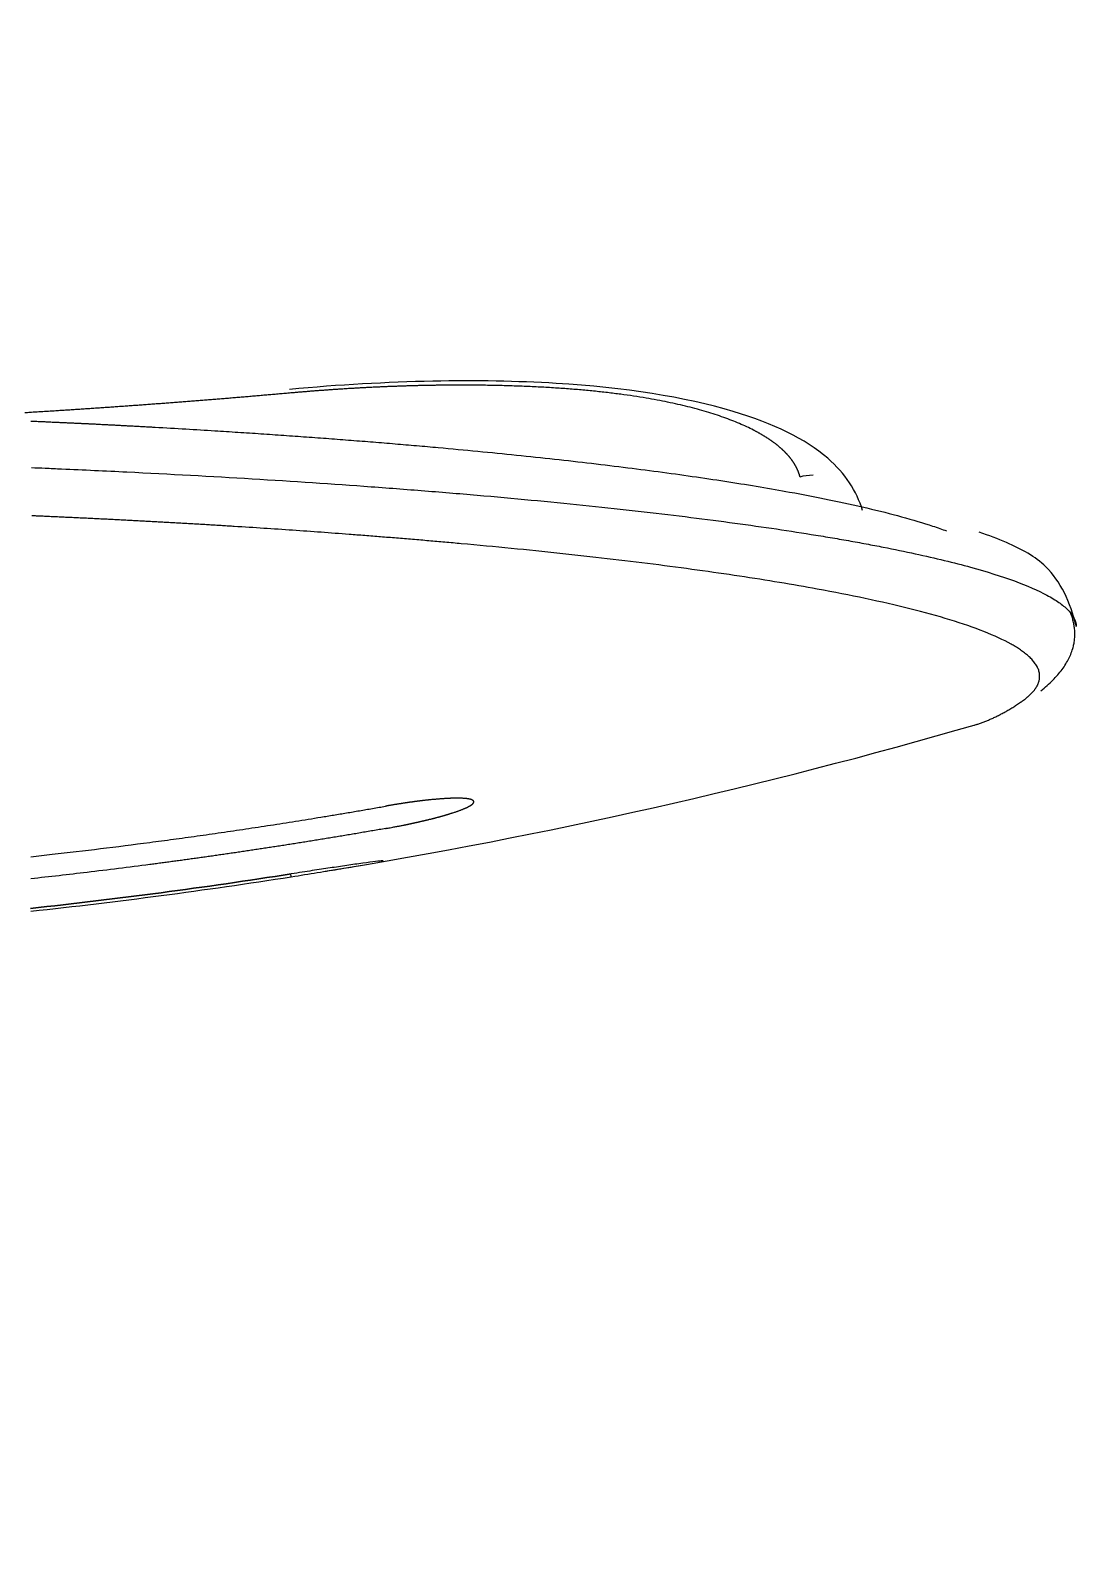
# Model space of a CAD drawing. Header units: millimetres. Extents: x 2915 to 5291, y 1031 to 4391.
# Drawn here: x 4799.55 to 4829.9, y 2238.01 to 2282.48 of the extents above; entities that cross this region are included whole.
import ezdxf

# ---------------------------------------------------------------- set-up
doc = ezdxf.new("R2010")
doc.units = ezdxf.units.MM
doc.styles.get("Standard").update_dxf_attribs({"font": 'arial.ttf'})
doc.dimstyles.new('ISO-25', dxfattribs={"dimtxt": 17, "dimasz": 17, "dimexe": 1.25, "dimexo": 0.625, "dimgap": 5, "dimtad": 1, "dimtih": 1, "dimtoh": 1, "dimdec": 1, "dimdsep": 46, "dimtxsty": 'Standard', "dimcen": 0, "dimclrd": 3, "dimclre": 3, "dimclrt": 4, "dimadec": 0, "dimazin": 0, "dimtfac": 1, "dimtdec": 1, "dimtmove": 0, "dimatfit": 3, "dimfxl": 1, "dimarcsym": 0})

# ---------------------------------------------------------------- blocks, each defined once
blk = doc.blocks.new('*D11')
at = {"color": 3, "lineweight": -2, "transparency": 16777216}
for p, q in [((4462.48, 3133.446), (4222.196, 3133.446)), ((4223.446, 3116.446), (4223.446, 2549.911)), ((4223.446, 1951.089), (4223.446, 2517.623)), ((4801.666, 1934.089), (4222.196, 1934.089))]:
    blk.add_line(p, q, dxfattribs=at)
at = {"color": 3, "transparency": 16777216}
for points in [[(4220.612, 3116.446), (4226.279, 3116.446), (4223.446, 3133.446)], [(4220.612, 1951.089), (4226.279, 1951.089), (4223.446, 1934.089)]]:
    blk.add_solid(points, dxfattribs=at)
at = {"layer": 'Defpoints', "color": 0, "transparency": 16777216}
for p in [(4463.105, 3133.446), (4223.446, 1934.089), (4802.291, 1934.089)]:
    blk.add_point(p, dxfattribs=at)
at = {"color": 4, "transparency": 16777216, "insert": (4223.446, 2533.767), "char_height": 17, "attachment_point": 5}
blk.add_mtext('(1180~1430)', dxfattribs=at)

msp = doc.modelspace()

# ---------------------------------------------------------------- linework, layer by layer
at = {"linetype": 'Continuous', "lineweight": 13, "extrusion": (0, 1, 0)}
for p, q in [((4809.85, 2259.964), (4809.852, 2259.956)), ((4807.112, 2257.914), (4807.1, 2257.994))]:
    msp.add_line(p, q, dxfattribs=at)
at = {"linetype": 'Continuous', "lineweight": 18}
for radius, start, end in [(160.5, 279.25288, 286.17322), (160.418, 276.17303, 278.90086)]:
    msp.add_arc((4782.291, 2416.483), radius, start, end, dxfattribs=at)
at = {"linetype": 'Continuous', "lineweight": 13, "extrusion": (0, 0, -1)}
msp.add_arc((-4782.291, 2416.483), 160.418, 261.09914, 263.82697, dxfattribs=at)
at = {"linetype": 'Continuous', "lineweight": 18}
for points, knots in [([(4807.099, 2271.962), (4807.044, 2271.957), (4806.934, 2271.947), (4806.77, 2271.932), (4806.605, 2271.918), (4806.44, 2271.904), (4806.276, 2271.89), (4806.111, 2271.875), (4805.946, 2271.861), (4805.782, 2271.848), (4805.617, 2271.834), (4805.453, 2271.82), (4805.288, 2271.806), (4805.124, 2271.793), (4804.959, 2271.78), (4804.795, 2271.766), (4804.63, 2271.753), (4804.466, 2271.74), (4804.301, 2271.727), (4804.137, 2271.714), (4803.972, 2271.701), (4803.808, 2271.689), (4803.644, 2271.676), (4803.479, 2271.664), (4803.315, 2271.651), (4803.15, 2271.639), (4802.986, 2271.627), (4802.822, 2271.615), (4802.657, 2271.603), (4802.493, 2271.591), (4802.329, 2271.579), (4802.164, 2271.568), (4802, 2271.556), (4801.836, 2271.545), (4801.671, 2271.533), (4801.507, 2271.522), (4801.343, 2271.511), (4801.178, 2271.5), (4801.014, 2271.489), (4800.85, 2271.478), (4800.685, 2271.467), (4800.521, 2271.457), (4800.357, 2271.446), (4800.193, 2271.436), (4800.028, 2271.425), (4799.864, 2271.415), (4799.7, 2271.405), (4799.539, 2271.395), (4799.433, 2271.388), (4799.382, 2271.385)], [0, 0, 0, 0, 0.021489, 0.042968, 0.064438, 0.085899, 0.10735, 0.128793, 0.150226, 0.171651, 0.193067, 0.214474, 0.235873, 0.257264, 0.278646, 0.30002, 0.321385, 0.342743, 0.364093, 0.385435, 0.40677, 0.428096, 0.449416, 0.470728, 0.492033, 0.51333, 0.534621, 0.555904, 0.577181, 0.598451, 0.619715, 0.640972, 0.662223, 0.683467, 0.704705, 0.725938, 0.747164, 0.768384, 0.789599, 0.810808, 0.832012, 0.85321, 0.874403, 0.895591, 0.916773, 0.937951, 0.959124, 0.980292, 1, 1, 1, 1]), ([(4823.693, 2268.547), (4823.523, 2269.12), (4822.764, 2270.274), (4819.985, 2271.621), (4815.795, 2272.273), (4811.179, 2272.35), (4808.504, 2272.198), (4807.058, 2272.066)], [0, 0, 0, 0, 0.177757, 0.404924, 0.678615, 0.833713, 1, 1, 1, 1]), ([(4821.878, 2269.531), (4821.876, 2269.537), (4821.873, 2269.548), (4821.868, 2269.566), (4821.862, 2269.584), (4821.857, 2269.601), (4821.851, 2269.619), (4821.845, 2269.636), (4821.838, 2269.654), (4821.831, 2269.671), (4821.824, 2269.689), (4821.817, 2269.706), (4821.81, 2269.723), (4821.802, 2269.741), (4821.794, 2269.758), (4821.786, 2269.775), (4821.777, 2269.792), (4821.768, 2269.809), (4821.759, 2269.826), (4821.75, 2269.843), (4821.74, 2269.86), (4821.731, 2269.877), (4821.72, 2269.894), (4821.71, 2269.911), (4821.699, 2269.928), (4821.689, 2269.945), (4821.677, 2269.961), (4821.666, 2269.978), (4821.654, 2269.995), (4821.642, 2270.011), (4821.63, 2270.028), (4821.618, 2270.044), (4821.605, 2270.061), (4821.592, 2270.077), (4821.579, 2270.094), (4821.565, 2270.11), (4821.552, 2270.126), (4821.538, 2270.142), (4821.523, 2270.159), (4821.509, 2270.175), (4821.494, 2270.191), (4821.479, 2270.207), (4821.463, 2270.223), (4821.448, 2270.239), (4821.432, 2270.255), (4821.416, 2270.271), (4821.4, 2270.287), (4821.383, 2270.302), (4821.366, 2270.318), (4821.349, 2270.334), (4821.331, 2270.349), (4821.314, 2270.365), (4821.296, 2270.381), (4821.277, 2270.396), (4821.259, 2270.412), (4821.24, 2270.427), (4821.221, 2270.442), (4821.202, 2270.458), (4821.182, 2270.473), (4821.163, 2270.488), (4821.143, 2270.504), (4821.122, 2270.519), (4821.102, 2270.534), (4821.081, 2270.549), (4821.06, 2270.564), (4821.038, 2270.579), (4821.017, 2270.594), (4820.995, 2270.609), (4820.973, 2270.623), (4820.95, 2270.638), (4820.928, 2270.653), (4820.905, 2270.668), (4820.881, 2270.682), (4820.858, 2270.697), (4820.834, 2270.711), (4820.81, 2270.726), (4820.786, 2270.74), (4820.761, 2270.755), (4820.737, 2270.769), (4820.712, 2270.783), (4820.686, 2270.797), (4820.661, 2270.812), (4820.635, 2270.826), (4820.609, 2270.84), (4820.583, 2270.854), (4820.556, 2270.868), (4820.41, 2270.943), (4820.129, 2271.075), (4819.673, 2271.253), (4819.173, 2271.417), (4818.629, 2271.565), (4818.044, 2271.698), (4817.511, 2271.797), (4817.051, 2271.871), (4816.676, 2271.924), (4816.289, 2271.972), (4815.888, 2272.016), (4815.475, 2272.055), (4815.05, 2272.088), (4814.612, 2272.117), (4814.163, 2272.142), (4813.702, 2272.161), (4813.229, 2272.175), (4812.869, 2272.182), (4812.628, 2272.186), (4812.51, 2272.187), (4812.393, 2272.188), (4812.275, 2272.188), (4812.156, 2272.189), (4812.037, 2272.189), (4811.919, 2272.189), (4811.799, 2272.188), (4811.68, 2272.188), (4811.56, 2272.187), (4811.44, 2272.185), (4811.319, 2272.184), (4811.199, 2272.182), (4811.078, 2272.18), (4810.957, 2272.177), (4810.835, 2272.175), (4810.714, 2272.172), (4810.592, 2272.168), (4810.47, 2272.165), (4810.347, 2272.161), (4810.225, 2272.157), (4810.102, 2272.152), (4809.979, 2272.148), (4809.856, 2272.143), (4809.732, 2272.137), (4809.609, 2272.132), (4809.485, 2272.126), (4809.361, 2272.12), (4809.236, 2272.113), (4809.112, 2272.107), (4808.987, 2272.1), (4808.862, 2272.093), (4808.738, 2272.085), (4808.612, 2272.077), (4808.487, 2272.069), (4808.362, 2272.061), (4808.236, 2272.052), (4808.11, 2272.043), (4807.984, 2272.034), (4807.858, 2272.024), (4807.732, 2272.015), (4807.606, 2272.005), (4807.479, 2271.994), (4807.353, 2271.984), (4807.226, 2271.973), (4807.141, 2271.965), (4807.099, 2271.962)], [0, 0, 0, 0, 0.002926, 0.005852, 0.008778, 0.011703, 0.014628, 0.017553, 0.020478, 0.023402, 0.026327, 0.029251, 0.032176, 0.0351, 0.038024, 0.040949, 0.043873, 0.046797, 0.049722, 0.052646, 0.055571, 0.058496, 0.061421, 0.064346, 0.067271, 0.070197, 0.073122, 0.076048, 0.078975, 0.081902, 0.084829, 0.087756, 0.090684, 0.093612, 0.096541, 0.09947, 0.1024, 0.10533, 0.108261, 0.111192, 0.114124, 0.117056, 0.119989, 0.122923, 0.125858, 0.128793, 0.131729, 0.134665, 0.137602, 0.140541, 0.143479, 0.146419, 0.14936, 0.152301, 0.155244, 0.158187, 0.161131, 0.164076, 0.167023, 0.16997, 0.172918, 0.175867, 0.178818, 0.181769, 0.184722, 0.187675, 0.19063, 0.193586, 0.196543, 0.199502, 0.202462, 0.205423, 0.208385, 0.211349, 0.214313, 0.21728, 0.220247, 0.223216, 0.226187, 0.229159, 0.232132, 0.235107, 0.238083, 0.241061, 0.244041, 0.247022, 0.250004, 0.292487, 0.334549, 0.376236, 0.417598, 0.458684, 0.499542, 0.521979, 0.544456, 0.566984, 0.58957, 0.612224, 0.634954, 0.657769, 0.680676, 0.703682, 0.726797, 0.750026, 0.755592, 0.76115, 0.766701, 0.772245, 0.777782, 0.783312, 0.788835, 0.794351, 0.79986, 0.805364, 0.81086, 0.81635, 0.821834, 0.827312, 0.832784, 0.83825, 0.84371, 0.849164, 0.854613, 0.860056, 0.865493, 0.870926, 0.876353, 0.881775, 0.887192, 0.892604, 0.898011, 0.903414, 0.908812, 0.914206, 0.919595, 0.924981, 0.930362, 0.935739, 0.941112, 0.946482, 0.951848, 0.957211, 0.96257, 0.967926, 0.973279, 0.978628, 0.983975, 0.989319, 0.994661, 1, 1, 1, 1]), ([(4799.553, 2271.147), (4799.558, 2271.147), (4799.589, 2271.145), (4799.647, 2271.143), (4799.727, 2271.139), (4799.804, 2271.136), (4799.88, 2271.132), (4799.954, 2271.129), (4800.027, 2271.126), (4800.098, 2271.122), (4800.167, 2271.119), (4800.234, 2271.116), (4800.3, 2271.113), (4800.364, 2271.11), (4800.427, 2271.108), (4800.488, 2271.105), (4800.547, 2271.102), (4800.604, 2271.099), (4800.66, 2271.097), (4800.714, 2271.094), (4800.767, 2271.092), (4800.818, 2271.09), (4800.867, 2271.087), (4800.915, 2271.085), (4800.961, 2271.083), (4801.005, 2271.081), (4801.047, 2271.079), (4801.088, 2271.077), (4801.128, 2271.075), (4801.166, 2271.073), (4801.202, 2271.072), (4801.236, 2271.07), (4801.269, 2271.068), (4801.3, 2271.067), (4801.33, 2271.065), (4801.358, 2271.064), (4801.419, 2271.061), (4801.514, 2271.056), (4801.645, 2271.049), (4801.777, 2271.043), (4801.91, 2271.036), (4802.044, 2271.029), (4802.179, 2271.021), (4802.316, 2271.014), (4802.453, 2271.007), (4802.592, 2270.999), (4802.732, 2270.992), (4802.873, 2270.984), (4803.016, 2270.976), (4803.411, 2270.954), (4804.04, 2270.918), (4804.842, 2270.869), (4805.567, 2270.823), (4806.235, 2270.779), (4806.897, 2270.734), (4807.555, 2270.687), (4808.207, 2270.639), (4808.853, 2270.589), (4809.493, 2270.539), (4810.126, 2270.487), (4810.753, 2270.433), (4811.952, 2270.327), (4813.685, 2270.16), (4815.865, 2269.921), (4817.929, 2269.661), (4819.853, 2269.383), (4821.447, 2269.115), (4822.763, 2268.86), (4823.852, 2268.621), (4824.859, 2268.366), (4825.606, 2268.142), (4826.005, 2268.004), (4826.134, 2267.956)], [0, 0, 0, 0, 0.000363, 0.00249, 0.004573, 0.006613, 0.00861, 0.010563, 0.012474, 0.014341, 0.016164, 0.017945, 0.019682, 0.021376, 0.023027, 0.024635, 0.0262, 0.027721, 0.0292, 0.030635, 0.032028, 0.033377, 0.034683, 0.035946, 0.037166, 0.038343, 0.039477, 0.040568, 0.041616, 0.042621, 0.043584, 0.044503, 0.045379, 0.046212, 0.047002, 0.04775, 0.048454, 0.051915, 0.055414, 0.058951, 0.062527, 0.06614, 0.069791, 0.07348, 0.077207, 0.080972, 0.084775, 0.088615, 0.092493, 0.096409, 0.121026, 0.144345, 0.163243, 0.182203, 0.201225, 0.220306, 0.239447, 0.258647, 0.277903, 0.297216, 0.316583, 0.336004, 0.409899, 0.485352, 0.562269, 0.64055, 0.72009, 0.777677, 0.838003, 0.90095, 0.96639, 1, 1, 1, 1]), ([(4829.899, 2265.167), (4829.73, 2265.901), (4829.213, 2266.944), (4828.122, 2267.528), (4827.362, 2267.826), (4827.077, 2267.917)], [0, 0, 0, 0, 0.469122, 0.816043, 1, 1, 1, 1]), ([(4829.791, 2265.494), (4829.844, 2265.413), (4829.878, 2265.332), (4829.895, 2265.234), (4829.897, 2265.217), (4829.898, 2265.2)], [0, 0, 0, 0, 0.828348, 0.828348, 1, 1, 1, 1]), ([(4826.939, 2262.318), (4826.94, 2262.318), (4826.957, 2262.323), (4826.991, 2262.333), (4827.042, 2262.349), (4827.092, 2262.366), (4827.143, 2262.384), (4827.194, 2262.403), (4827.245, 2262.422), (4827.297, 2262.443), (4827.349, 2262.464), (4827.401, 2262.487), (4827.454, 2262.51), (4827.507, 2262.534), (4827.56, 2262.56), (4827.613, 2262.586), (4827.667, 2262.613), (4827.721, 2262.641), (4827.776, 2262.671), (4827.83, 2262.701), (4827.886, 2262.732), (4827.941, 2262.764), (4827.997, 2262.797), (4828.053, 2262.832), (4828.109, 2262.867), (4828.165, 2262.903), (4828.222, 2262.94), (4828.26, 2262.966), (4828.279, 2262.979)], [0, 0, 0, 0, 0.002136, 0.041632, 0.081122, 0.120611, 0.160105, 0.199608, 0.239127, 0.278667, 0.318234, 0.357833, 0.397469, 0.437147, 0.476874, 0.516654, 0.556492, 0.596394, 0.636365, 0.676409, 0.716532, 0.756738, 0.797033, 0.837421, 0.877907, 0.918496, 0.959192, 1, 1, 1, 1]), ([(4799.553, 2258.497), (4799.759, 2258.519), (4800.433, 2258.594), (4801.584, 2258.729), (4802.642, 2258.864), (4803.347, 2258.957), (4803.69, 2259.003), (4804.035, 2259.051), (4804.382, 2259.099), (4804.731, 2259.148), (4805.082, 2259.199), (4805.436, 2259.25), (4805.792, 2259.303), (4806.149, 2259.357), (4806.509, 2259.412), (4806.872, 2259.469), (4807.236, 2259.526), (4807.603, 2259.585), (4807.972, 2259.645), (4808.343, 2259.706), (4808.717, 2259.768), (4809.093, 2259.832), (4809.47, 2259.897), (4809.723, 2259.942), (4809.85, 2259.964)], [0, 0, 0, 0, 0.059673, 0.195491, 0.334331, 0.367357, 0.400597, 0.434054, 0.46773, 0.501625, 0.535743, 0.570083, 0.604647, 0.639438, 0.674455, 0.7097, 0.745175, 0.780881, 0.816817, 0.852986, 0.889388, 0.926024, 0.962894, 1, 1, 1, 1]), ([(4809.85, 2259.315), (4809.86, 2259.317), (4809.885, 2259.321), (4809.93, 2259.329), (4809.991, 2259.34), (4810.057, 2259.352), (4810.12, 2259.364), (4810.172, 2259.374), (4810.219, 2259.383), (4810.264, 2259.392), (4810.309, 2259.401), (4810.34, 2259.407), (4810.358, 2259.41), (4810.361, 2259.411), (4810.365, 2259.412), (4810.37, 2259.413), (4810.375, 2259.414), (4810.38, 2259.415), (4810.386, 2259.416), (4810.393, 2259.418), (4810.4, 2259.419), (4810.408, 2259.421), (4810.416, 2259.422), (4810.425, 2259.424), (4810.435, 2259.426), (4810.445, 2259.428), (4810.455, 2259.43), (4810.466, 2259.433), (4810.477, 2259.435), (4810.489, 2259.437), (4810.502, 2259.44), (4810.515, 2259.443), (4810.529, 2259.446), (4810.543, 2259.449), (4810.557, 2259.452), (4810.572, 2259.455), (4810.588, 2259.458), (4810.604, 2259.462), (4810.62, 2259.465), (4810.638, 2259.469), (4810.655, 2259.473), (4810.673, 2259.477), (4810.692, 2259.481), (4810.711, 2259.485), (4810.73, 2259.489), (4810.75, 2259.494), (4810.77, 2259.498), (4810.791, 2259.503), (4810.812, 2259.508), (4810.832, 2259.512), (4810.856, 2259.518), (4810.878, 2259.523), (4810.898, 2259.527), (4810.91, 2259.53), (4810.921, 2259.533), (4810.932, 2259.535), (4810.943, 2259.538), (4810.953, 2259.54), (4810.963, 2259.543), (4810.971, 2259.545), (4810.977, 2259.546), (4810.984, 2259.548), (4810.991, 2259.549), (4810.998, 2259.551), (4811.004, 2259.553), (4811.011, 2259.554), (4811.018, 2259.556), (4811.024, 2259.557), (4811.031, 2259.559), (4811.038, 2259.561), (4811.044, 2259.562), (4811.051, 2259.564), (4811.058, 2259.565), (4811.064, 2259.567), (4811.07, 2259.568), (4811.076, 2259.57), (4811.084, 2259.572), (4811.095, 2259.574), (4811.115, 2259.579), (4811.142, 2259.586), (4811.167, 2259.592), (4811.18, 2259.596), (4811.182, 2259.596), (4811.184, 2259.597), (4811.186, 2259.597), (4811.189, 2259.598), (4811.192, 2259.599), (4811.195, 2259.599), (4811.198, 2259.6), (4811.201, 2259.601), (4811.204, 2259.602), (4811.208, 2259.603), (4811.211, 2259.604), (4811.215, 2259.605), (4811.219, 2259.606), (4811.223, 2259.607), (4811.228, 2259.608), (4811.232, 2259.609), (4811.237, 2259.61), (4811.242, 2259.611), (4811.247, 2259.613), (4811.252, 2259.614), (4811.257, 2259.615), (4811.263, 2259.617), (4811.268, 2259.618), (4811.274, 2259.62), (4811.279, 2259.621), (4811.283, 2259.622), (4811.289, 2259.623), (4811.298, 2259.626), (4811.314, 2259.63), (4811.337, 2259.636), (4811.359, 2259.642), (4811.372, 2259.646), (4811.378, 2259.647), (4811.384, 2259.649), (4811.39, 2259.65), (4811.396, 2259.652), (4811.402, 2259.654), (4811.407, 2259.655), (4811.413, 2259.657), (4811.419, 2259.658), (4811.425, 2259.66), (4811.43, 2259.661), (4811.436, 2259.663), (4811.442, 2259.664), (4811.448, 2259.666), (4811.453, 2259.667), (4811.458, 2259.669), (4811.463, 2259.67), (4811.474, 2259.673), (4811.494, 2259.679), (4811.521, 2259.687), (4811.546, 2259.694), (4811.564, 2259.699), (4811.576, 2259.703), (4811.588, 2259.706), (4811.6, 2259.71), (4811.612, 2259.713), (4811.624, 2259.717), (4811.636, 2259.72), (4811.647, 2259.724), (4811.659, 2259.727), (4811.669, 2259.73), (4811.68, 2259.734), (4811.693, 2259.737), (4811.707, 2259.742), (4811.727, 2259.748), (4811.752, 2259.756), (4811.788, 2259.767), (4811.828, 2259.78), (4811.87, 2259.794), (4811.906, 2259.806), (4811.937, 2259.817), (4811.965, 2259.827), (4811.996, 2259.838), (4812.03, 2259.851), (4812.063, 2259.863), (4812.093, 2259.876), (4812.12, 2259.887), (4812.146, 2259.898), (4812.171, 2259.909), (4812.186, 2259.916), (4812.195, 2259.92), (4812.196, 2259.921), (4812.198, 2259.922), (4812.199, 2259.922), (4812.201, 2259.923), (4812.203, 2259.924), (4812.206, 2259.925), (4812.208, 2259.927), (4812.211, 2259.928), (4812.214, 2259.929), (4812.217, 2259.931), (4812.221, 2259.933), (4812.224, 2259.934), (4812.226, 2259.935), (4812.231, 2259.938), (4812.236, 2259.941), (4812.248, 2259.947), (4812.263, 2259.955), (4812.281, 2259.965), (4812.298, 2259.974), (4812.309, 2259.98), (4812.316, 2259.984), (4812.319, 2259.986), (4812.321, 2259.987), (4812.323, 2259.988), (4812.324, 2259.989), (4812.326, 2259.99), (4812.328, 2259.991), (4812.33, 2259.993), (4812.332, 2259.994), (4812.334, 2259.995), (4812.336, 2259.997), (4812.338, 2259.998), (4812.34, 2259.999), (4812.342, 2260), (4812.343, 2260.002), (4812.345, 2260.003), (4812.347, 2260.004), (4812.349, 2260.006), (4812.351, 2260.008), (4812.354, 2260.01), (4812.357, 2260.012), (4812.359, 2260.014), (4812.362, 2260.016), (4812.364, 2260.018), (4812.37, 2260.023), (4812.377, 2260.03), (4812.385, 2260.038), (4812.391, 2260.045), (4812.396, 2260.052), (4812.401, 2260.059), (4812.405, 2260.066), (4812.408, 2260.072), (4812.41, 2260.077), (4812.411, 2260.082), (4812.412, 2260.087), (4812.413, 2260.091), (4812.412, 2260.094), (4812.412, 2260.097), (4812.411, 2260.101), (4812.408, 2260.107), (4812.403, 2260.114), (4812.396, 2260.122), (4812.384, 2260.133), (4812.37, 2260.142), (4812.358, 2260.148), (4812.354, 2260.15), (4812.35, 2260.152), (4812.346, 2260.153), (4812.342, 2260.155), (4812.335, 2260.157), (4812.328, 2260.159), (4812.321, 2260.161), (4812.314, 2260.163), (4812.303, 2260.165), (4812.289, 2260.168), (4812.272, 2260.171), (4812.255, 2260.174), (4812.236, 2260.177), (4812.219, 2260.18), (4812.204, 2260.182), (4812.192, 2260.183), (4812.175, 2260.185), (4812.154, 2260.187), (4812.129, 2260.189), (4812.107, 2260.19), (4812.087, 2260.191), (4812.07, 2260.192), (4812.058, 2260.192), (4812.05, 2260.193), (4812.045, 2260.193), (4812.04, 2260.193), (4812.034, 2260.193), (4812.028, 2260.193), (4812.023, 2260.194), (4812.017, 2260.194), (4812.011, 2260.194), (4812.005, 2260.194), (4812, 2260.194), (4811.994, 2260.194), (4811.989, 2260.195), (4811.982, 2260.195), (4811.973, 2260.195), (4811.957, 2260.195), (4811.937, 2260.195), (4811.912, 2260.195), (4811.883, 2260.195), (4811.85, 2260.194), (4811.821, 2260.194), (4811.796, 2260.193), (4811.775, 2260.193), (4811.756, 2260.192), (4811.737, 2260.191), (4811.724, 2260.191), (4811.715, 2260.19), (4811.709, 2260.19), (4811.701, 2260.19), (4811.692, 2260.189), (4811.679, 2260.189), (4811.665, 2260.188), (4811.648, 2260.187), (4811.637, 2260.187), (4811.628, 2260.186), (4811.62, 2260.186), (4811.608, 2260.185), (4811.593, 2260.184), (4811.569, 2260.183), (4811.532, 2260.181), (4811.482, 2260.177), (4811.431, 2260.173), (4811.387, 2260.17), (4811.342, 2260.166), (4811.287, 2260.161), (4811.225, 2260.156), (4811.166, 2260.15), (4811.12, 2260.146), (4811.079, 2260.141), (4811.035, 2260.136), (4810.993, 2260.131), (4810.959, 2260.128), (4810.935, 2260.125), (4810.916, 2260.122), (4810.896, 2260.12), (4810.876, 2260.118), (4810.856, 2260.115), (4810.836, 2260.113), (4810.815, 2260.11), (4810.795, 2260.108), (4810.775, 2260.105), (4810.754, 2260.103), (4810.734, 2260.1), (4810.714, 2260.097), (4810.693, 2260.095), (4810.672, 2260.092), (4810.652, 2260.089), (4810.631, 2260.086), (4810.61, 2260.083), (4810.59, 2260.08), (4810.569, 2260.078), (4810.548, 2260.075), (4810.527, 2260.072), (4810.506, 2260.069), (4810.485, 2260.066), (4810.464, 2260.063), (4810.443, 2260.06), (4810.422, 2260.056), (4810.401, 2260.053), (4810.379, 2260.05), (4810.353, 2260.046), (4810.323, 2260.042), (4810.287, 2260.036), (4810.252, 2260.031), (4810.216, 2260.025), (4810.18, 2260.019), (4810.144, 2260.014), (4810.109, 2260.008), (4810.073, 2260.002), (4810.037, 2259.996), (4810.001, 2259.99), (4809.974, 2259.986), (4809.954, 2259.982), (4809.942, 2259.98), (4809.927, 2259.978), (4809.909, 2259.974), (4809.886, 2259.97), (4809.867, 2259.967), (4809.854, 2259.965), (4809.85, 2259.964)], [0, 0, 0, 0, 0.003576, 0.009222, 0.016923, 0.026663, 0.033703, 0.040732, 0.046218, 0.051815, 0.057526, 0.063354, 0.063729, 0.064172, 0.064684, 0.065265, 0.065915, 0.066634, 0.067422, 0.068279, 0.069205, 0.070199, 0.071263, 0.072397, 0.073599, 0.07487, 0.076211, 0.077621, 0.079101, 0.08065, 0.082269, 0.083957, 0.085715, 0.087542, 0.08944, 0.091407, 0.093445, 0.095552, 0.09773, 0.099978, 0.102295, 0.104682, 0.107139, 0.109664, 0.112259, 0.114922, 0.117653, 0.120452, 0.123318, 0.12625, 0.128235, 0.133499, 0.135133, 0.136737, 0.138309, 0.139851, 0.141363, 0.142843, 0.144294, 0.145238, 0.14618, 0.147121, 0.148061, 0.148999, 0.149936, 0.150872, 0.151807, 0.15274, 0.153672, 0.154603, 0.155533, 0.156462, 0.157389, 0.158316, 0.159241, 0.159705, 0.160903, 0.162837, 0.16451, 0.169748, 0.174905, 0.17518, 0.175478, 0.1758, 0.176147, 0.176517, 0.176911, 0.177329, 0.177772, 0.178238, 0.178728, 0.179243, 0.179781, 0.180343, 0.18093, 0.18154, 0.182175, 0.182834, 0.183517, 0.184224, 0.184955, 0.185711, 0.186491, 0.187295, 0.188123, 0.188976, 0.189853, 0.190166, 0.191068, 0.192625, 0.194103, 0.198697, 0.203283, 0.204196, 0.205106, 0.206015, 0.206921, 0.207826, 0.20873, 0.209631, 0.210531, 0.211429, 0.212325, 0.213219, 0.214112, 0.215002, 0.215891, 0.216779, 0.217664, 0.218156, 0.219336, 0.222841, 0.228139, 0.233301, 0.235351, 0.237398, 0.239442, 0.241484, 0.243523, 0.245558, 0.247591, 0.249622, 0.251649, 0.253673, 0.254761, 0.257641, 0.260495, 0.26262, 0.268632, 0.274572, 0.282861, 0.29115, 0.299443, 0.304729, 0.310857, 0.317833, 0.325659, 0.334329, 0.34159, 0.348835, 0.356062, 0.363273, 0.370472, 0.370818, 0.371232, 0.371715, 0.372266, 0.372887, 0.373575, 0.374332, 0.375158, 0.376053, 0.377015, 0.378047, 0.379147, 0.380316, 0.380867, 0.382369, 0.384987, 0.387596, 0.395059, 0.402548, 0.408166, 0.413851, 0.415174, 0.416869, 0.417313, 0.417654, 0.418623, 0.419592, 0.42056, 0.421527, 0.422495, 0.423462, 0.424429, 0.425395, 0.426361, 0.427326, 0.428292, 0.429256, 0.430221, 0.431185, 0.432895, 0.434606, 0.43632, 0.438035, 0.438778, 0.440641, 0.443622, 0.450747, 0.457863, 0.463194, 0.469006, 0.475297, 0.482069, 0.48664, 0.49121, 0.495778, 0.500345, 0.504912, 0.506501, 0.509525, 0.513985, 0.519884, 0.528705, 0.536129, 0.548637, 0.56685, 0.569445, 0.572036, 0.574623, 0.577206, 0.578485, 0.581835, 0.587253, 0.588871, 0.591811, 0.596071, 0.602269, 0.60779, 0.61452, 0.621247, 0.627979, 0.631891, 0.635805, 0.638919, 0.647233, 0.654041, 0.659084, 0.664391, 0.668543, 0.671541, 0.673388, 0.674085, 0.675442, 0.676797, 0.67815, 0.679502, 0.680851, 0.682199, 0.683546, 0.68489, 0.686233, 0.687575, 0.688527, 0.690603, 0.693801, 0.698678, 0.70309, 0.709745, 0.716398, 0.723058, 0.726669, 0.730593, 0.73483, 0.737571, 0.741041, 0.741546, 0.742637, 0.744339, 0.745841, 0.747361, 0.750954, 0.753415, 0.755841, 0.756817, 0.758318, 0.760344, 0.762896, 0.765975, 0.772266, 0.781328, 0.789637, 0.796506, 0.801935, 0.809881, 0.821617, 0.829679, 0.835866, 0.841139, 0.847264, 0.853971, 0.858342, 0.86104, 0.863737, 0.866434, 0.869131, 0.871827, 0.874522, 0.877216, 0.87991, 0.882603, 0.885296, 0.887988, 0.890679, 0.89337, 0.89606, 0.89875, 0.901439, 0.904128, 0.906817, 0.909505, 0.912193, 0.914881, 0.917568, 0.920255, 0.922942, 0.925629, 0.928316, 0.931002, 0.933689, 0.936375, 0.940856, 0.945336, 0.949815, 0.954294, 0.958775, 0.963258, 0.967744, 0.972234, 0.97673, 0.981231, 0.98574, 0.986885, 0.988407, 0.990309, 0.99259, 0.995252, 0.998607, 1, 1, 1, 1]), ([(4809.712, 2258.354), (4809.725, 2258.357), (4809.783, 2258.37), (4809.791, 2258.381), (4809.59, 2258.36), (4809.2, 2258.309), (4808.722, 2258.241), (4808.242, 2258.17), (4807.737, 2258.094), (4807.329, 2258.031), (4807.112, 2257.997)], [0, 0, 0, 0, 0.03264, 0.170834, 0.309029, 0.447223, 0.585417, 0.723611, 0.861806, 1, 1, 1, 1])]:
    msp.add_open_spline(points, degree=3, knots=knots, dxfattribs=at)
at = {"linetype": 'Continuous', "lineweight": 13}
for points, knots in [([(4799.572, 2269.796), (4799.704, 2269.79), (4799.836, 2269.785), (4800.127, 2269.772), (4800.607, 2269.751), (4801.083, 2269.73), (4801.714, 2269.701), (4802.028, 2269.686), (4803.585, 2269.609), (4804.797, 2269.543), (4807.161, 2269.399), (4808.888, 2269.284), (4810.822, 2269.136), (4811.633, 2269.069), (4812.17, 2269.024), (4812.437, 2269.001), (4813.231, 2268.932), (4813.752, 2268.884), (4814.772, 2268.787), (4815.271, 2268.737), (4816.732, 2268.585), (4817.659, 2268.48), (4819.422, 2268.262), (4820.677, 2268.094), (4822.02, 2267.887), (4822.57, 2267.797), (4822.931, 2267.736), (4823.109, 2267.705), (4823.458, 2267.643), (4823.63, 2267.612), (4823.967, 2267.549), (4824.132, 2267.518), (4824.617, 2267.423), (4824.926, 2267.359), (4825.812, 2267.167), (4826.347, 2267.036), (4827.307, 2266.772), (4827.732, 2266.639), (4828.472, 2266.367), (4828.787, 2266.23), (4829.175, 2266.02), (4829.29, 2265.95), (4829.49, 2265.81), (4829.575, 2265.74), (4829.704, 2265.611), (4829.753, 2265.553), (4829.791, 2265.494)], [0, 0, 0, 0, 0.007797, 0.007797, 0.017306, 0.036323, 0.036323, 0.05534, 0.05534, 0.131409, 0.131409, 0.207478, 0.245512, 0.264529, 0.264529, 0.283546, 0.283546, 0.321581, 0.321581, 0.359615, 0.359615, 0.435684, 0.435684, 0.511753, 0.549787, 0.568804, 0.568804, 0.587821, 0.587821, 0.606839, 0.606839, 0.625856, 0.625856, 0.66389, 0.66389, 0.739959, 0.739959, 0.816028, 0.816028, 0.892096, 0.892096, 0.930131, 0.930131, 0.968165, 0.968165, 1, 1, 1, 1]), ([(4828.28, 2262.979), (4828.285, 2262.983), (4828.296, 2262.99), (4828.312, 2263.001), (4828.329, 2263.013), (4828.346, 2263.025), (4828.364, 2263.038), (4828.382, 2263.052), (4828.4, 2263.065), (4828.419, 2263.08), (4828.437, 2263.095), (4828.456, 2263.11), (4828.476, 2263.126), (4828.495, 2263.143), (4828.514, 2263.16), (4828.533, 2263.177), (4828.553, 2263.195), (4828.572, 2263.214), (4828.591, 2263.233), (4828.609, 2263.252), (4828.628, 2263.272), (4828.646, 2263.293), (4828.664, 2263.314), (4828.681, 2263.336), (4828.698, 2263.358), (4828.714, 2263.381), (4828.729, 2263.405), (4828.744, 2263.429), (4828.758, 2263.453), (4828.771, 2263.478), (4828.783, 2263.504), (4828.794, 2263.53), (4828.804, 2263.557), (4828.812, 2263.584), (4828.82, 2263.612), (4828.826, 2263.64), (4828.83, 2263.669), (4828.833, 2263.699), (4828.834, 2263.729), (4828.834, 2263.76), (4828.832, 2263.791), (4828.824, 2263.851), (4828.8, 2263.936), (4828.746, 2264.046), (4828.673, 2264.151), (4828.585, 2264.251), (4828.483, 2264.345), (4828.372, 2264.434), (4828.254, 2264.518), (4828.132, 2264.596), (4827.835, 2264.768), (4827.27, 2265.029), (4826.277, 2265.372), (4825.115, 2265.693), (4823.821, 2265.991), (4822.534, 2266.244), (4821.298, 2266.459), (4820.135, 2266.643), (4818.912, 2266.819), (4817.632, 2266.988), (4816.301, 2267.149), (4814.925, 2267.303), (4813.509, 2267.448), (4812.381, 2267.554), (4811.574, 2267.627), (4811.105, 2267.668), (4810.637, 2267.708), (4810.172, 2267.746), (4809.709, 2267.784), (4809.25, 2267.82), (4808.675, 2267.864), (4807.979, 2267.916), (4807.153, 2267.974), (4806.312, 2268.031), (4805.688, 2268.071), (4805.289, 2268.096), (4805.119, 2268.107), (4804.948, 2268.117), (4804.777, 2268.127), (4804.605, 2268.138), (4804.432, 2268.148), (4804.258, 2268.158), (4804.084, 2268.168), (4803.91, 2268.178), (4803.734, 2268.188), (4803.558, 2268.198), (4803.382, 2268.208), (4803.205, 2268.217), (4803.027, 2268.227), (4802.848, 2268.237), (4802.669, 2268.246), (4802.489, 2268.255), (4802.309, 2268.265), (4802.128, 2268.274), (4801.946, 2268.283), (4801.764, 2268.293), (4801.581, 2268.302), (4801.397, 2268.311), (4801.213, 2268.32), (4801.028, 2268.328), (4800.843, 2268.337), (4800.657, 2268.346), (4800.47, 2268.355), (4800.283, 2268.363), (4800.095, 2268.372), (4799.907, 2268.38), (4799.736, 2268.388), (4799.627, 2268.393), (4799.581, 2268.395)], [0, 0, 0, 0, 0.001654, 0.003385, 0.005192, 0.007077, 0.009038, 0.011076, 0.013192, 0.015385, 0.017656, 0.020005, 0.022431, 0.024937, 0.02752, 0.030183, 0.032925, 0.035746, 0.038646, 0.041626, 0.044687, 0.047827, 0.051049, 0.054351, 0.057734, 0.061199, 0.064746, 0.068374, 0.072086, 0.07588, 0.079757, 0.083717, 0.087761, 0.09189, 0.096103, 0.100401, 0.104784, 0.109252, 0.113807, 0.118448, 0.123176, 0.127991, 0.14532, 0.161907, 0.177739, 0.192801, 0.207078, 0.22056, 0.233232, 0.245085, 0.256108, 0.3119, 0.365537, 0.416856, 0.465707, 0.511952, 0.545163, 0.578058, 0.610618, 0.642827, 0.674667, 0.706124, 0.737181, 0.767824, 0.777556, 0.787152, 0.796609, 0.805927, 0.815106, 0.824143, 0.833039, 0.848695, 0.864392, 0.880128, 0.895904, 0.899014, 0.902128, 0.905246, 0.90837, 0.911497, 0.91463, 0.917766, 0.920907, 0.924053, 0.927204, 0.930358, 0.933518, 0.936682, 0.93985, 0.943023, 0.9462, 0.949382, 0.952568, 0.955759, 0.958955, 0.962155, 0.965359, 0.968568, 0.971781, 0.974999, 0.978221, 0.981448, 0.984679, 0.987915, 0.991156, 0.9944, 0.997649, 1, 1, 1, 1]), ([(4809.85, 2259.315), (4809.789, 2259.304), (4809.666, 2259.283), (4809.483, 2259.251), (4809.3, 2259.22), (4809.118, 2259.188), (4808.936, 2259.157), (4808.756, 2259.127), (4808.575, 2259.097), (4808.396, 2259.067), (4808.217, 2259.037), (4808.039, 2259.008), (4807.862, 2258.979), (4807.685, 2258.951), (4807.509, 2258.922), (4807.333, 2258.894), (4807.158, 2258.867), (4806.984, 2258.839), (4806.811, 2258.812), (4806.638, 2258.786), (4806.466, 2258.759), (4806.295, 2258.733), (4806.124, 2258.707), (4805.954, 2258.681), (4805.784, 2258.656), (4805.616, 2258.631), (4805.447, 2258.606), (4805.28, 2258.582), (4805.113, 2258.558), (4804.947, 2258.534), (4804.782, 2258.51), (4804.617, 2258.487), (4804.453, 2258.464), (4804.29, 2258.441), (4804.127, 2258.418), (4803.965, 2258.396), (4803.803, 2258.374), (4803.643, 2258.352), (4803.483, 2258.331), (4803.323, 2258.309), (4803.164, 2258.288), (4802.453, 2258.195), (4801.25, 2258.044), (4800.098, 2257.913), (4799.554, 2257.854)], [0, 0, 0, 0, 0.017974, 0.035879, 0.053715, 0.071482, 0.089181, 0.106811, 0.124371, 0.141864, 0.159287, 0.176642, 0.193928, 0.211146, 0.228295, 0.245376, 0.262388, 0.279332, 0.296208, 0.313015, 0.329755, 0.346426, 0.363029, 0.379565, 0.396032, 0.412432, 0.428764, 0.445028, 0.461225, 0.477355, 0.493417, 0.509413, 0.525341, 0.541202, 0.556996, 0.572724, 0.588385, 0.60398, 0.619508, 0.63497, 0.650367, 0.665697, 0.841905, 1, 1, 1, 1])]:
    msp.add_open_spline(points, degree=3, knots=knots, dxfattribs=at)
msp.add_open_spline([(4821.878, 2269.531), (4821.994, 2269.562), (4822.122, 2269.582), (4822.255, 2269.584)], degree=3, dxfattribs=at)
at = {"linetype": 'Continuous', "lineweight": 18}
for points, degree in [([(4828.869, 2263.316), (4830.211, 2264.384), (4829.726, 2265.593)], 2), ([(4807.112, 2257.914), (4807.376, 2257.955), (4807.878, 2258.035), (4808.572, 2258.148), (4808.957, 2258.214), (4809.122, 2258.243)], 3), ([(4799.554, 2256.914), (4802.081, 2257.187), (4804.601, 2257.521), (4807.112, 2257.914)], 3)]:
    msp.add_open_spline(points, degree=degree, dxfattribs=at)

# ---------------------------------------------------------------- dimensions: what is measured, and where the dimension line sits
dim = msp.add_linear_dim(base=(4223.446, 1934.089), p1=(4463.105, 3133.446), p2=(4802.291, 1934.089), angle=90, text='(1180~1430)', dimstyle='ISO-25')
dim.commit()
dim.dimension.update_dxf_attribs({"geometry": '*D11', "text_midpoint": (4223.446, 2533.767)})

doc.saveas('drawing.dxf')
